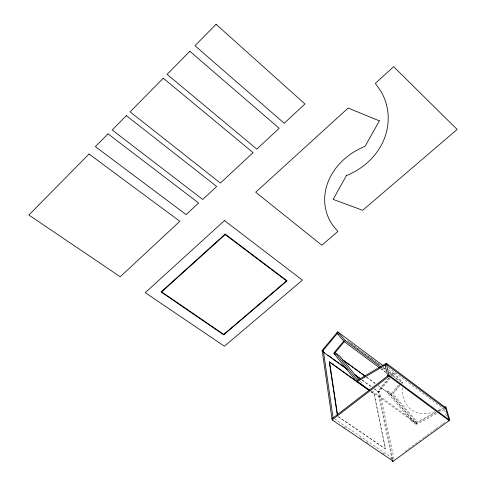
<?xml version="1.0" encoding="UTF-8"?>
<svg xmlns="http://www.w3.org/2000/svg" width="486" height="486" viewBox="0 0 486 486"><rect width="100%" height="100%" fill="white"/><g stroke="black" fill="none" stroke-linecap="round" stroke-linejoin="round"><path stroke-width="0.36" stroke-dasharray="2.43 1.82" d="M388.757 378.017L377.774 391.187L392.099 459.501M391.145 375.156L393.532 372.294L402.572 382.269A48.746 30.648 -53.3 0 0 402.408 383.642M389.614 377.774L378.163 391.503L378.685 392.129L393.004 460.078L390.513 458.395M390.088 377.203L393.338 373.315L388.496 369.706M374.396 389.031L378.685 392.129L390.155 378.387M392.062 376.097L393.022 374.949L389.383 372.246M436.161 412.584L416.873 423.014L415.943 424.132L390.574 394.529L398.295 385.277M400.33 384.147L391.127 395.173L378.406 385.92M399.674 385.75L392.901 393.867L417.231 422.055L435.699 412.061M401.606 383.43L402.572 382.269M415.943 424.132L411.593 421.01L412.529 419.886L387.281 390.44M378.685 392.129L379.675 391.376L394.091 459.288L334.939 419.187M416.891 423.239L412.65 420.032M405.038 451.33L423.895 437.625M424.503 437.181L426.325 435.851M426.933 435.413L433.02 430.991M433.627 430.547L435.45 429.217M436.057 428.78L439.709 426.125M440.316 425.681L442.139 424.357M442.752 423.913L444.575 422.589M438.342 410.634L442.691 408.276M439.49 410.785L443.475 408.629M370.982 391.163L416.952 424.205L437.594 413.057M438.263 412.699L444.253 409.461M439.66 409.917L439.672 409.911A48.746 30.648 -53.3 0 1 438.299 410.518M343.796 426.781L346.287 428.47M359.992 437.74L362.483 439.429M366.219 441.956L368.71 443.639M382.415 452.916L384.906 454.598M338.341 416.623L385.24 448.59L374.123 394.103L371.067 391.91M338.122 416.715L385.538 449.034L374.299 394.025L371.255 391.844M372.051 390.756L416.873 423.014L416.952 424.205M362.143 380.186L371.334 386.82M362.082 379.839L372.039 387.081M374.329 388.691L378.612 391.789M366.723 377.185L375.289 383.411M378.345 385.635L390.574 394.529M366.195 377.045L375.35 383.703M380.805 368.546L385.659 372.155M380.745 368.716L385.605 372.319M347.083 340.558L380.975 365.788M383.399 367.586L385.21 368.941M389.45 372.094L392.475 374.342L398.307 380.824M348.796 342.041L350.613 343.389M351.22 343.845L353.036 345.194M353.644 345.643L355.46 346.998M356.068 347.447L357.884 348.802M358.486 349.252L366.973 355.564M367.574 356.013L369.39 357.368M369.998 357.817L371.814 359.172M372.422 359.622L374.238 360.977M374.846 361.426L376.662 362.775M377.27 363.23L380.903 365.934M383.326 367.738L385.143 369.087M382.245 368.096L385.884 370.806M389.529 373.509L401.673 382.537L393.338 373.315M388.241 367.562L443.858 409.115M416.873 423.014L392.008 394.122L387.828 391.078L386.947 392.135L411.593 421.01M360.357 381.382L362.24 383.691M444.459 409.57L446.355 416.052M434.921 411.788A48.746 30.648 -53.3 0 1 402.153 387.026"/><path stroke-width="0.73" d="M369.755 390.282L357.496 381.474L357.502 380.283L335.109 352.678L339.641 355.977L358.941 379.651M383.053 365.648L337.697 331.823L321.853 350.819L322.321 351.414L332.126 419.892L393.241 461.208M343.778 341.075L333.7 353.164L356.524 381.455L357.502 380.283L386.334 363.224L445.474 407.554L449.082 420.639L389.067 376.182L386.334 363.224M337.697 331.823L345.206 340.571L334.192 353.778L335.328 354.604M361.262 384.857L361.912 384.08M445.583 408.744L386.37 364.415L385.222 365.302L387.652 375.994M331.962 418.774L388.818 375.095L448.76 419.546M332.126 419.892L389.067 376.182M357.496 381.474L386.37 364.415M444.502 407.298L445.808 406.588L449.799 420.123L392.56 461.7L392.257 460.236M369.433 390.531L329.265 361.675L337.381 415.542M369.238 390.592L329.544 362.082L337.491 414.71M323.548 352.301L347.441 369.56M354.792 374.87L360.308 378.855M323.5 351.961L324.727 352.848M327.789 355.059L331.458 357.714M332.685 358.601L338.809 363.024M340.036 363.911L345.546 367.896M355.345 374.973L359.628 378.072M343.487 360.284L353.267 367.398M354.494 368.285L360.606 372.738M361.833 373.625L364.889 375.848M342.387 359.737L364.974 376.158M379.53 367.811L344.288 341.67L336.798 332.898M338.499 334.374L337.284 333.475L322.321 351.414L323.33 350.606L333.068 417.924M345.206 340.571L381.03 367.191M346.445 175.549L333.11 199.375L362.671 210.292L457.138 129.458L393.666 66.685L375.338 83.367L380.817 91.119A66.363 59.48 -12.1 0 1 346.439 175.537M379.378 120.856L365.083 146.322A62.554 52.579 -16.9 0 0 332.643 225.176L337.873 231.476L321.817 245.205L255.715 192.207L348.158 108.062L379.378 120.856M108.007 133.85L95.384 146.651L186.156 214.599L198.628 202.99L108.007 133.85M216.063 24.3L194.953 45.708L284.231 123.268L304.953 103.974L216.063 24.3M126.342 115.65L112.193 129.987L202.741 199.485L216.695 186.484L126.342 115.65M163.26 78.222L130.072 111.865L220.377 183.058L253.066 152.622L163.26 78.222M189.844 51.279L167.081 74.352L256.821 149.123L279.195 128.292L189.844 51.279M89.047 154.026L28.862 215.019L120.236 276.777L179.844 221.288L89.047 154.026M224.465 220.571L145.247 292.675L224.386 346.214L302.413 280.155L224.465 220.571M225.158 234.058L161.048 291.958L223.748 334.854L287.086 280.841L225.158 234.058M225.182 234.592L161.68 291.928L223.718 334.392L286.473 280.865L225.182 234.592"/></g></svg>
